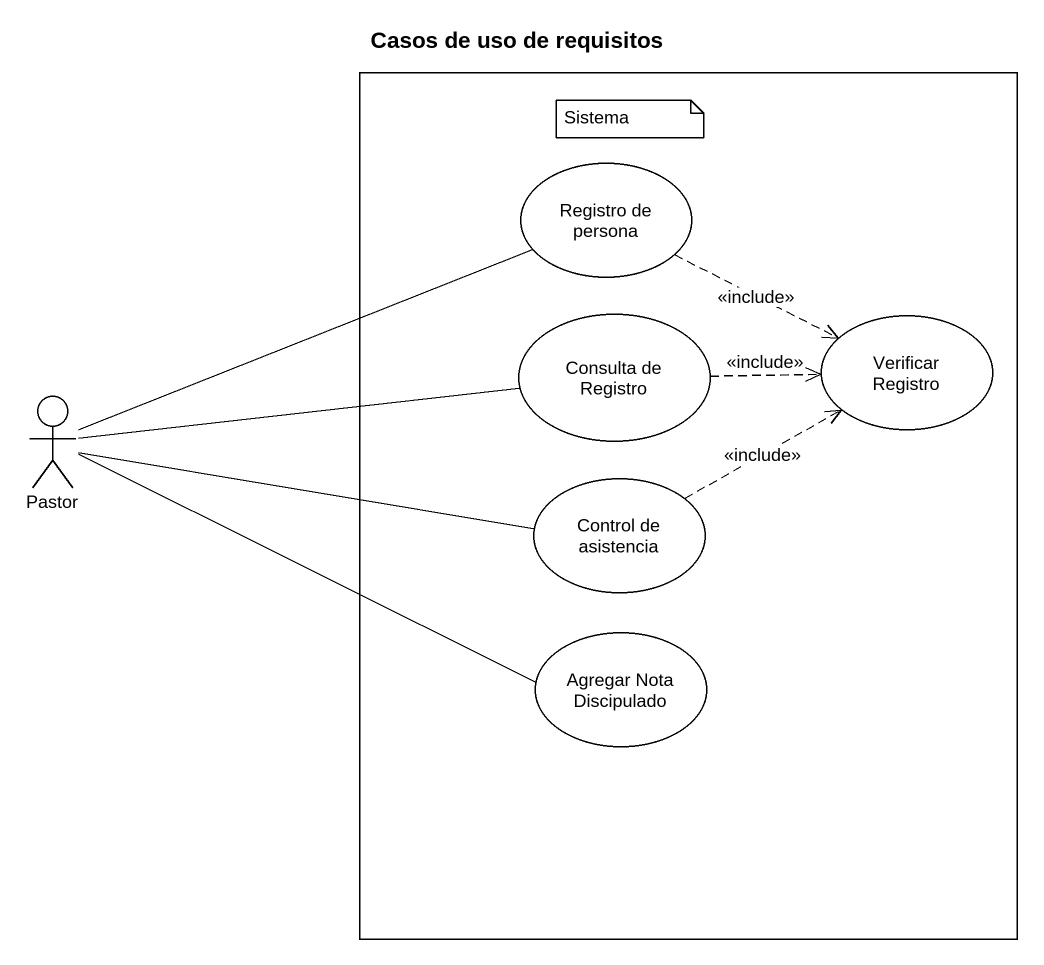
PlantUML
@startuml
title Casos de uso de requisitos
rectangle " " as rectangle1 {
  usecase "Registro de persona" as Registro_de_persona
  usecase "Consulta de Registro" as Consulta_de_Registro
  usecase "Verificar Registro" as Verificar_Registro
  usecase "Control de asistencia" as Control_de_asistencia
  usecase "Agregar Nota Discipulado" as Agregar_Nota_Discipulado
}
actor Pastor
Registro_de_persona .right.> Verificar_Registro : <<include>>
Consulta_de_Registro .right.> Verificar_Registro : <<include>>
Pastor -right- Registro_de_persona
Pastor -right- Consulta_de_Registro
Pastor -right- Control_de_asistencia
Pastor -right- Agregar_Nota_Discipulado
Control_de_asistencia .right.> Verificar_Registro : <<include>>
note as N1
  Sistema
end note
@enduml
